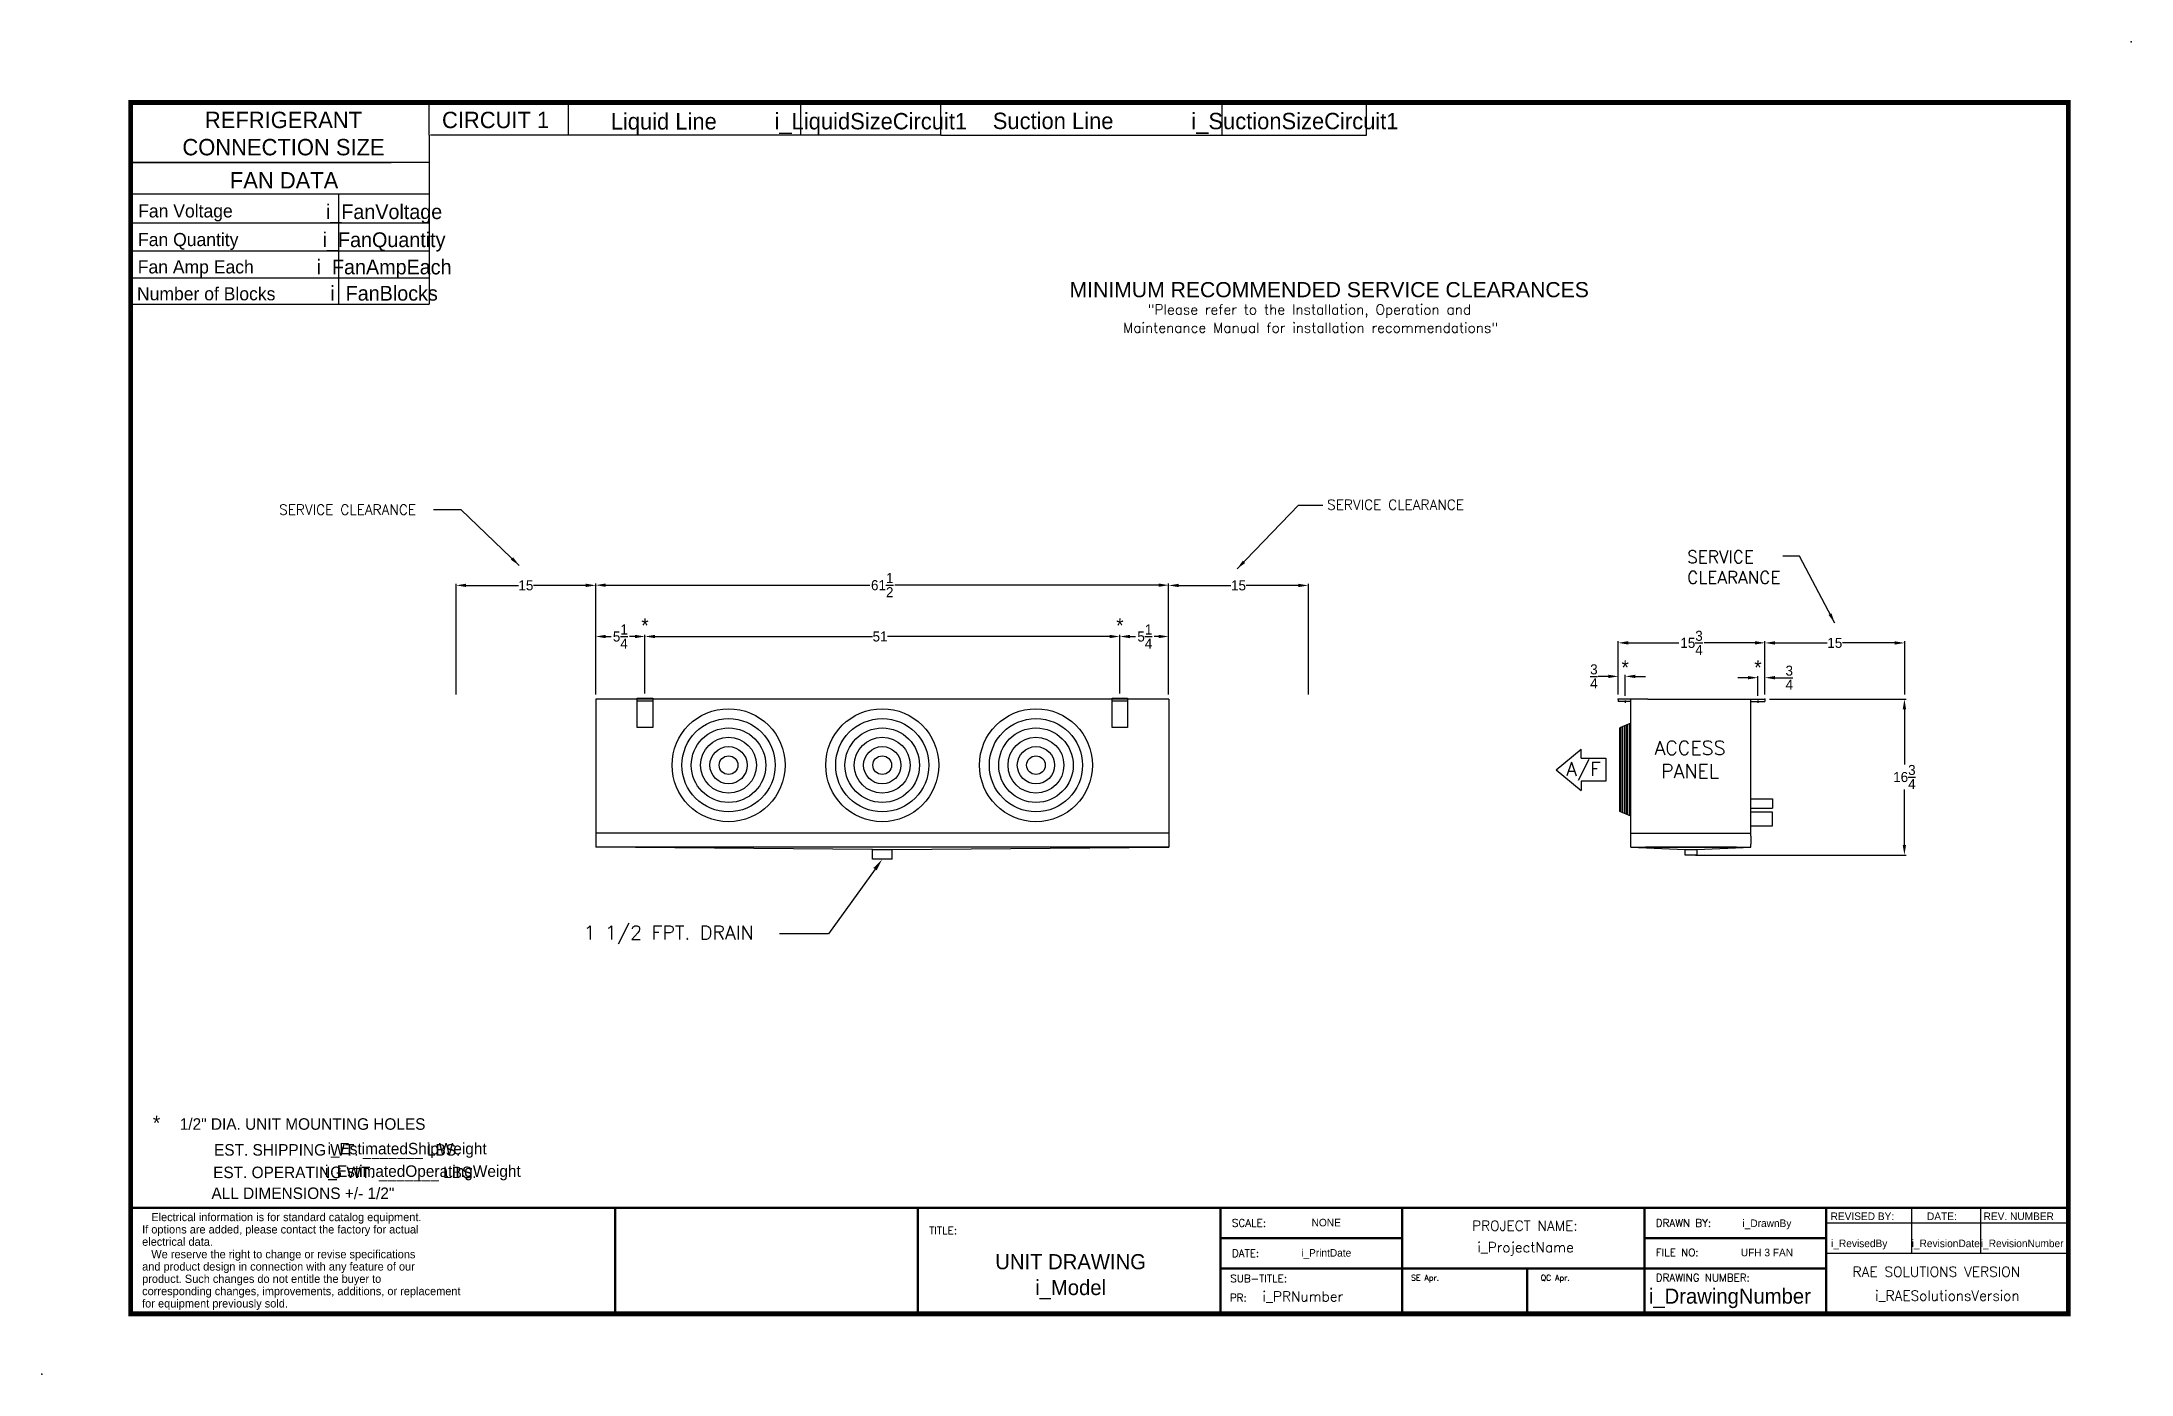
# Model space of a CAD drawing. Extents: x -10 to 215, y -6 to 137.
import ezdxf
from ezdxf.enums import TextEntityAlignment as Align

# ---------------------------------------------------------------- set-up
doc = ezdxf.new("R2010")
doc.units = 0
doc.header["$MEASUREMENT"] = 0
doc.layers.get('0').update_dxf_attribs({"color": 255, "linetype": 'CONTINUOUS'})
doc.layers.add('C1EFD', color=255, linetype='CONTINUOUS')
doc.layers.add('C1RC', color=255, linetype='CONTINUOUS')
doc.styles.add('dimentions', font='arial.ttf')
doc.styles.add('SIMPLEX', font='SIMPLEX')
doc.dimstyles.get("Standard").update_dxf_attribs({"dimtxt": 1.079, "dimasz": 1.079, "dimexe": 0.18, "dimexo": 0.5, "dimgap": 0.09, "dimtad": 0, "dimtih": 1, "dimtoh": 1, "dimdec": 3, "dimzin": 0, "dimdsep": 46, "dimlunit": 5, "dimtxsty": 'STANDARD', "dimcen": 0.09, "dimadec": 0, "dimazin": 0, "dimtfac": 1, "dimtdec": 3, "dimtofl": 0, "dimtmove": 0, "dimatfit": 3, "dimfxl": 1, "dimtolj": 1, "dimtzin": 0, "dimarcsym": 0})

# ---------------------------------------------------------------- blocks, each defined once
blk = doc.blocks.new('*D16')
at = {"color": 0, "lineweight": -2}
for p, q in [((55.21, 66.57), (55.21, 72.87)), ((56.29, 72.69), (79.64, 72.69)), ((105.1, 72.69), (81.26, 72.69)), ((106.18, 66.78), (106.18, 72.87))]:
    blk.add_line(p, q, dxfattribs=at)
at = {"color": 0}
for points in [[(56.29, 72.87), (56.29, 72.51), (55.21, 72.69)], [(105.1, 72.87), (105.1, 72.51), (106.18, 72.69)]]:
    blk.add_solid(points, dxfattribs=at)
at = {"color": 0, "insert": (80.45, 72.69), "char_height": 1.079, "attachment_point": 5}
blk.add_mtext('\\A1;51', dxfattribs=at)
blk = doc.blocks.new('*D17')
at = {"color": 0, "lineweight": -2}
for p, q in [((49.93, 66.46), (49.93, 78.38)), ((51.01, 78.2), (79.34, 78.2)), ((110.35, 78.2), (82.03, 78.2)), ((111.43, 66.46), (111.43, 78.38))]:
    blk.add_line(p, q, dxfattribs=at)
at = {"color": 0}
for points in [[(51.01, 78.38), (51.01, 78.02), (49.93, 78.2)], [(110.35, 78.38), (110.35, 78.02), (111.43, 78.2)]]:
    blk.add_solid(points, dxfattribs=at)
at = {"color": 0, "insert": (80.68, 78.2), "char_height": 1.079, "attachment_point": 5}
blk.add_mtext('\\A1;61{\\H1x;\\S1/2;}', dxfattribs=at)
blk = doc.blocks.new('*D18')
at = {"color": 0, "lineweight": -2}
for p, q in [((106.19, 66.57), (106.19, 72.87)), ((107.27, 72.69), (107.88, 72.69)), ((110.35, 72.69), (109.86, 72.69)), ((111.43, 66.46), (111.43, 72.87))]:
    blk.add_line(p, q, dxfattribs=at)
at = {"color": 0}
for points in [[(107.27, 72.87), (107.27, 72.51), (106.19, 72.69)], [(110.35, 72.87), (110.35, 72.51), (111.43, 72.69)]]:
    blk.add_solid(points, dxfattribs=at)
at = {"color": 0, "insert": (108.87, 72.69), "char_height": 1.079, "attachment_point": 5}
blk.add_mtext('\\A1;5{\\H1x;\\S1/4;}', dxfattribs=at)
blk = doc.blocks.new('*D15')
at = {"color": 0, "lineweight": -2}
for p, q in [((111.43, 66.46), (111.43, 78.35)), ((112.51, 78.17), (118.12, 78.17)), ((125.35, 78.17), (119.74, 78.17)), ((126.43, 66.46), (126.43, 78.35))]:
    blk.add_line(p, q, dxfattribs=at)
at = {"color": 0}
for points in [[(112.51, 78.35), (112.51, 77.99), (111.43, 78.17)], [(125.35, 78.35), (125.35, 77.99), (126.43, 78.17)]]:
    blk.add_solid(points, dxfattribs=at)
at = {"color": 0, "insert": (118.93, 78.17), "char_height": 1.079, "attachment_point": 5}
blk.add_mtext('\\A1;15', dxfattribs=at)
blk = doc.blocks.new('*D19')
at = {"color": 0, "lineweight": -2}
for p, q in [((34.93, 66.46), (34.93, 78.36)), ((36.01, 78.18), (41.62, 78.18)), ((48.85, 78.18), (43.24, 78.18)), ((49.93, 66.46), (49.93, 78.36))]:
    blk.add_line(p, q, dxfattribs=at)
at = {"color": 0}
for points in [[(36.01, 78.36), (36.01, 78), (34.93, 78.18)], [(48.85, 78.36), (48.85, 78), (49.93, 78.18)]]:
    blk.add_solid(points, dxfattribs=at)
at = {"color": 0, "insert": (42.43, 78.18), "char_height": 1.079, "attachment_point": 5}
blk.add_mtext('\\A1;15', dxfattribs=at)
blk = doc.blocks.new('*D22')
at = {"color": 0, "lineweight": -2}
for p, q in [((159.69, 66.47), (159.69, 72.19)), ((160.77, 72.01), (166.21, 72.01)), ((174.36, 72.01), (168.91, 72.01)), ((175.44, 66.47), (175.44, 72.19))]:
    blk.add_line(p, q, dxfattribs=at)
at = {"color": 0}
for points in [[(160.77, 72.19), (160.77, 71.83), (159.69, 72.01)], [(174.36, 72.19), (174.36, 71.83), (175.44, 72.01)]]:
    blk.add_solid(points, dxfattribs=at)
at = {"color": 0, "insert": (167.56, 72.01), "char_height": 1.079, "attachment_point": 5}
blk.add_mtext('\\A1;15{\\H1x;\\S3/4;}', dxfattribs=at)
blk = doc.blocks.new('*D20')
at = {"color": 0, "lineweight": -2}
for p, q in [((175.44, 66.47), (175.44, 72.18)), ((176.52, 72), (182.13, 72)), ((189.36, 72), (183.75, 72)), ((190.44, 66.47), (190.44, 72.18))]:
    blk.add_line(p, q, dxfattribs=at)
at = {"color": 0}
for points in [[(176.52, 72.18), (176.52, 71.82), (175.44, 72)], [(189.36, 72.18), (189.36, 71.82), (190.44, 72)]]:
    blk.add_solid(points, dxfattribs=at)
at = {"color": 0, "insert": (182.94, 72), "char_height": 1.079, "attachment_point": 5}
blk.add_mtext('\\A1;15', dxfattribs=at)
blk = doc.blocks.new('*D21')
at = {"color": 0, "lineweight": -2}
for p, q in [((175.94, 65.97), (190.59, 65.97)), ((190.41, 64.89), (190.41, 58.95)), ((190.41, 50.32), (190.41, 56.26)), ((168, 49.24), (190.59, 49.24))]:
    blk.add_line(p, q, dxfattribs=at)
at = {"color": 0}
for points in [[(190.23, 64.89), (190.59, 64.89), (190.41, 65.97)], [(190.23, 50.32), (190.59, 50.32), (190.41, 49.24)]]:
    blk.add_solid(points, dxfattribs=at)
at = {"color": 0, "insert": (190.41, 57.61), "char_height": 1.079, "attachment_point": 5}
blk.add_mtext('\\A1;16{\\H1x;\\S3/4;}', dxfattribs=at)
blk = doc.blocks.new('*D25')
at = {"color": 0, "lineweight": -2}
for p, q in [((158.61, 68.41), (157.53, 68.41)), ((159.69, 66.47), (159.69, 68.59)), ((160.44, 66.34), (160.44, 68.59)), ((161.52, 68.41), (162.6, 68.41))]:
    blk.add_line(p, q, dxfattribs=at)
at = {"color": 0}
for points in [[(158.61, 68.59), (158.61, 68.23), (159.69, 68.41)], [(161.52, 68.59), (161.52, 68.23), (160.44, 68.41)]]:
    blk.add_solid(points, dxfattribs=at)
at = {"color": 0, "insert": (157.08, 68.41), "char_height": 1.079, "attachment_point": 5}
blk.add_mtext('\\A1;{\\H1x;\\S3/4;}', dxfattribs=at)
blk = doc.blocks.new('*D26')
at = {"color": 0, "lineweight": -2}
for p, q in [((173.61, 68.27), (172.53, 68.27)), ((174.69, 66.34), (174.69, 68.45)), ((175.44, 66.47), (175.44, 68.45)), ((176.52, 68.27), (177.6, 68.27))]:
    blk.add_line(p, q, dxfattribs=at)
at = {"color": 0}
for points in [[(173.61, 68.45), (173.61, 68.09), (174.69, 68.27)], [(176.52, 68.45), (176.52, 68.09), (175.44, 68.27)]]:
    blk.add_solid(points, dxfattribs=at)
at = {"color": 0, "insert": (178.05, 68.27), "char_height": 1.079, "attachment_point": 5}
blk.add_mtext('\\A1;{\\H1x;\\S3/4;}', dxfattribs=at)
blk = doc.blocks.new('*D33')
at = {"color": 0, "lineweight": -2}
for p, q in [((49.93, 66.46), (49.93, 72.87)), ((51.01, 72.69), (51.58, 72.69)), ((54.13, 72.69), (53.56, 72.69)), ((55.21, 66.57), (55.21, 72.87))]:
    blk.add_line(p, q, dxfattribs=at)
at = {"color": 0}
for points in [[(51.01, 72.87), (51.01, 72.51), (49.93, 72.69)], [(54.13, 72.87), (54.13, 72.51), (55.21, 72.69)]]:
    blk.add_solid(points, dxfattribs=at)
at = {"color": 0, "insert": (52.57, 72.69), "char_height": 1.079, "attachment_point": 5}
blk.add_mtext('\\A1;5{\\H1x;\\S1/4;}', dxfattribs=at)

msp = doc.modelspace()

# ---------------------------------------------------------------- linework, layer by layer
at = {"color": 0}
for p, q in [((111.4338, 65.9625), (49.9338, 65.9625)), ((49.9338, 65.9625), (49.9338, 50.0875)), ((54.3842, 65.7867), (56.0433, 65.7867)), ((105.3645, 65.7867), (107.0236, 65.7867)), ((111.4338, 65.9625), (111.4338, 50.0875)), ((159.6886, 65.9702), (159.6886, 65.7043)), ((162.8789, 65.9702), (159.6886, 65.9702)), ((161.0596, 65.7043), (159.6886, 65.7043)), ((160.4382, 65.8373), (160.4382, 65.5714)), ((161.0596, 50.0952), (161.0596, 65.9702)), ((162.8789, 65.9702), (175.4386, 65.9702)), ((172.2483, 65.9702), (175.4386, 65.9702)), ((173.9346, 51.278), (173.9346, 65.9702)), ((173.9346, 65.7043), (175.4386, 65.7043)), ((174.6866, 65.8373), (174.6866, 65.5714)), ((175.4386, 65.9702), (175.4386, 65.7043)), ((161.0596, 63.4024), (159.8495, 62.8838)), ((159.8495, 53.9101), (159.8495, 62.8838)), ((160.0225, 53.8359), (160.0225, 62.9579)), ((160.1955, 53.7618), (160.1955, 63.0321)), ((160.3685, 63.1062), (160.3685, 53.6876)), ((160.5415, 63.1804), (160.5415, 53.6135)), ((160.7145, 53.5393), (160.7145, 63.2545)), ((160.8876, 63.3287), (160.8876, 53.4652)), ((153.0438, 58.3969), (155.7038, 60.6135)), ((155.7038, 59.616), (155.7038, 60.6135)), ((153.0438, 58.3969), (155.7038, 56.1804)), ((155.7038, 59.616), (158.3637, 59.616)), ((158.3637, 59.616), (158.3637, 57.1778)), ((155.7038, 57.1778), (155.7038, 56.1804)), ((158.3637, 57.1778), (155.7038, 57.1778)), ((161.0596, 53.3914), (159.8495, 53.9101)), ((173.9346, 55.2652), (176.2483, 55.2652)), ((173.9346, 54.2652), (176.2483, 54.2652)), ((176.2483, 53.854), (173.9346, 53.854)), ((176.2483, 55.2652), (176.2483, 54.2652)), ((176.2483, 52.354), (176.2483, 53.854)), ((161.0596, 53.0398), (161.0596, 53.0398)), ((173.9346, 52.354), (176.2483, 52.354)), ((111.4338, 51.5875), (49.9338, 51.5875)), ((111.4338, 50.0875), (49.9338, 50.0875)), ((79.6204, 49.8375), (49.9338, 50.0875)), ((79.6204, 48.7995), (79.6204, 49.8375)), ((79.6204, 49.8375), (81.7473, 49.8375)), ((81.7473, 49.8375), (111.4338, 50.0875)), ((81.7473, 48.7995), (81.7473, 49.8375)), ((161.0596, 51.5875), (173.9346, 51.5875)), ((161.0596, 50.0952), (173.9346, 50.0952)), ((161.0596, 50.0952), (166.8748, 49.8312)), ((172.3547, 50.0952), (162.6396, 50.0952)), ((168.1194, 49.8312), (173.9346, 50.0952)), ((173.9346, 51.278), (173.9346, 50.403)), ((173.9346, 50.0952), (173.9346, 50.403)), ((81.7473, 48.7995), (79.6204, 48.7995)), ((74.9269, 40.7706), (69.6369, 40.7706)), ((52, 0), (52, 11.375)), ((84.5, 0), (84.5, 11.375)), ((117, 11.375), (182, 11.375)), ((117, 0), (117, 11.375)), ((136.5, 11.375), (136.5, 0)), ((162.5, 11.375), (162.5, 4.875)), ((182, 11.375), (182, 0)), ((182, 11.375), (208, 11.375)), ((182, 11.375), (182, 9.75)), ((191.1739, 11.375), (191.1739, 6.5)), ((198.562, 11.375), (198.562, 6.5)), ((182, 9.75), (208, 9.75)), ((136.5, 8.125), (117, 8.125)), ((162.5, 8.125), (182, 8.125)), ((162.5, 4.875), (162.5, 8.125)), ((182, 4.875), (117, 4.875)), ((149.9063, 4.875), (149.9063, 0)), ((162.5, 4.875), (162.5, 0)), ((182, 6.5), (208, 6.5))]:
    msp.add_line(p, q, dxfattribs=at)
for points, const_width in [([(0, 0), (208, 0), (208, 130), (0, 130), (0, 0)], 0.52), ([(52.3074, 11.375), (0, 11.375)], 0.26), ([(208, 11.375), (52, 11.375), (52, 0)], 0.26), ([(84.5, 11.375), (84.5, 0)], 0.26), ([(117, 11.375), (117, 0)], 0.26), ([(136.5, 11.375), (136.5, 0)], 0.26), ([(162.5, 11.375), (162.5, 0)], 0.26), ([(182, 0), (182, 11.375), (208, 11.375)], 0.26), ([(136.5, 8.125), (117, 8.125)], 0.26), ([(182, 8.125), (162.5, 8.125), (162.5, 0)], 0.26), ([(182, 4.875), (117, 4.875)], 0.26), ([(149.9063, 4.875), (149.9063, 0)], 0.26)]:
    msp.add_lwpolyline(points, dxfattribs=dict(at, const_width=const_width))
for points in [[(54.3842, 66.0688), (56.0433, 66.0688), (56.0433, 62.9109), (54.3842, 62.9109)], [(105.3645, 66.0688), (107.0236, 66.0688), (107.0236, 62.9109), (105.3645, 62.9109)], [(166.8748, 49.8312), (168.1194, 49.8312), (168.1194, 49.2404), (166.8748, 49.2404)]]:
    msp.add_lwpolyline(points, close=True, dxfattribs=at)
msp.add_lwpolyline([(79.91, 47.7203), (74.9269, 40.7706)], dxfattribs=at)
for centre, radius in [((64.1838, 58.8784), 6.0625), ((64.1838, 58.8784), 5), ((64.1838, 58.8784), 4), ((80.6838, 58.8784), 6.0625), ((80.6838, 58.8784), 5), ((80.6838, 58.8784), 4), ((97.1838, 58.8784), 6.0625), ((97.1838, 58.8784), 5), ((97.1838, 58.8784), 4), ((64.1838, 58.8784), 3), ((64.1838, 58.8784), 2), ((80.6838, 58.8784), 3), ((80.6838, 58.8784), 2), ((97.1838, 58.8784), 3), ((97.1838, 58.8784), 2), ((64.1838, 58.8784), 1), ((80.6838, 58.8784), 1), ((97.1838, 58.8784), 1)]:
    msp.add_circle(centre, radius, dxfattribs=at)
for p in [(214.7579, 136.5175), (159.6886, 65.9702), (175.4386, 65.9702), (175.4386, 65.9702), (175.4386, 65.9702), (162.6396, 50.0952), (162.6396, 50.0952), (172.3547, 50.0952), (172.3547, 50.0952), (172.3547, 50.0952), (172.3547, 50.0952), (182, 0), (-9.5384, -6.4825)]:
    msp.add_point(p, dxfattribs=at)
msp.add_solid([(79.7301, 47.8492), (80.6838, 48.7995), (80.0899, 47.5913)], dxfattribs=at)
at = {"layer": 'C1EFD', "color": 0}
for p, q in [((32.0612, 123.5532), (0, 123.5532)), ((0, 123.5532), (0, 108.3488)), ((32.0612, 123.5532), (32.0612, 108.3488)), ((32.0612, 120.1766), (0.2234, 120.1766)), ((22.3088, 120.1766), (22.3088, 108.3488)), ((0.2144, 117.1028), (32.0612, 117.1028)), ((0.1429, 114.0948), (32.0612, 114.0948)), ((-0.0049, 111.1681), (32.0612, 111.1681)), ((0, 108.3488), (32.0612, 108.3488))]:
    msp.add_line(p, q, dxfattribs=at)
at = {"layer": 'C1RC', "color": 0}
for p, q in [((0, 123.5532), (0, 130)), ((0, 130), (32.0612, 129.9939)), ((32.0612, 126.4853), (32.0612, 130.0112)), ((46.9877, 126.48), (46.9877, 130.0059)), ((71.9524, 126.48), (71.9524, 130.0059)), ((86.973, 126.48), (86.973, 130.0059)), ((117.1856, 126.48), (117.1856, 130.0059)), ((132.6773, 126.48), (132.6773, 129.8938)), ((32.0612, 126.4853), (32.0612, 123.5532)), ((86.973, 126.48), (32.1742, 126.48)), ((86.973, 126.48), (132.6773, 126.48)), ((0, 123.5532), (27.963, 123.5479))]:
    msp.add_line(p, q, dxfattribs=at)

# ---------------------------------------------------------------- texts
at = {"color": 0, "lineweight": 30}
for s, height, style, p in [('MINIMUM RECOMMENDED SERVICE CLEARANCES', 1.625, 'dimentions', (100.7956, 109.1057)), ('MINIMUM RECOMMENDED SERVICE CLEARANCES', 1.625, 'dimentions', (100.7957, 109.1057)), ('SE Apr.', 0.60937, 'SIMPLEX', (137.4546, 3.5616)), ('QC Apr.', 0.60937, 'SIMPLEX', (151.3723, 3.5616))]:
    msp.add_text(s, height=height, dxfattribs=dict(at, style=style)).set_placement(p)
at = {"color": 0, "style": 'SIMPLEX'}
for s, p in [('"Please refer to the Installation, Operation and', (126.5371, 107.2471)), ('"Please refer to the Installation, Operation and', (126.5371, 107.2471)), ('Maintenance Manual for installation recommendations"', (126.6658, 105.2913)), ('Maintenance Manual for installation recommendations"', (126.6658, 105.2913)), ('PROJECT NAME:', (149.6632, 8.9105)), ('i_ProjectName', (149.7453, 6.601)), ('i_RAESolutionsVersion', (195.0268, 1.4061))]:
    msp.add_text(s, height=1.079, dxfattribs=at).set_placement(p, align=Align.CENTER)
at = {"color": 0}
for s, height, p in [('*', 1.5199, (55.2144, 73.1137)), ('*', 1.5199, (106.1946, 73.1137)), ('*', 1.5199, (160.4383, 68.6106)), ('*', 1.5199, (174.6867, 68.6106)), ('*', 1.5199, (2.7823, 19.7298)), ('EST. SHIPPING WT. _______ LBS.', 1.235, (22.1702, 16.9759)), ('i_EstimatedShipWeight', 1.236417, (29.6766, 17.1108)), ('EST. OPERATING WT. _______ LBS.', 1.235, (22.9903, 14.5602)), ('i_EstimatedOperatingWeight', 1.235, (31.3665, 14.6951)), ('ALL DIMENSIONS +/- 1/2"', 1.235, (18.4933, 12.3189)), ('NONE', 0.8125, (128.3449, 9.3867)), ('i_DrawnBy', 0.8125, (175.6526, 9.317)), ('i_PrintDate', 0.8125, (128.3449, 6.1367)), ('UFH 3 FAN', 0.8125, (175.6526, 6.1734)), ('i_RevisedBy', 0.8125, (185.5605, 7.1518)), ('i_RevisionDate', 0.8125, (194.8492, 7.1518)), ('i_RevisionNumber', 0.8125, (203.0543, 7.1518)), ('UNIT DRAWING', 1.625, (100.9036, 4.7796)), ('i_Model', 1.625, (100.9036, 2.0101)), ('i_DrawingNumber', 1.625, (171.6734, 1.0873))]:
    msp.add_text(s, height=height, dxfattribs=at).set_placement(p, align=Align.CENTER)
at = {"color": 0, "style": 'SIMPLEX'}
for s, height, p in [('A/F', 1.494, (154.1023, 57.7257)), ('1 1/2 FPT. DRAIN', 1.494, (48.6234, 40.162)), ('TITLE:', 0.8125, (85.7188, 8.5313)), ('SCALE:', 0.8125, (118.2188, 9.3438)), ('DRAWN BY:', 0.8125, (163.7188, 9.3438)), ('DATE:', 0.8125, (118.2188, 6.0938)), ('FILE NO:', 0.8125, (163.7188, 6.1723)), ('RAE SOLUTIONS VERSION', 1.079, (184.8485, 3.9699)), ('SUB-TITLE:', 0.8125, (118.0427, 3.3799)), ('i_PRNumber', 1.079, (121.5117, 1.3252)), ('DRAWING NUMBER:', 0.8125, (163.7188, 3.4786))]:
    msp.add_text(s, height=height, dxfattribs=at).set_placement(p)
at = {"color": 0}
for s, height, p in [('1/2" DIA. UNIT MOUNTING HOLES', 1.235, (5.2745, 19.7512)), ('REVISED BY:', 0.8125, (182.4877, 10.0652)), ('DATE:', 0.8125, (192.8343, 10.0652)), ('REV. NUMBER', 0.8125, (198.9103, 10.0652))]:
    msp.add_text(s, height=height, dxfattribs=at).set_placement(p)
at = {"color": 0, "lineweight": 25}
for s, p in [('If options are added, please contact the factory for actual', (1.2351, 8.6206)), ('   Electrical information is for standard catalog equipment.', (1.2351, 9.942)), ('electrical data.', (1.2351, 7.2993)), ('   We reserve the right to change or revise specifications', (1.2351, 5.9613)), ('and product design in connection with any feature of our', (1.2351, 4.6399)), ('corresponding changes, improvements, additions, or replacement ', (1.2351, 1.9973)), ('product. Such changes do not entitle the buyer to', (1.2351, 3.3186)), ('for equipment previously sold.', (1.2351, 0.6759))]:
    msp.add_text(s, height=0.880898, dxfattribs=at).set_placement(p)
at = {"color": 0, "style": 'SIMPLEX'}
msp.add_text('PR:', height=0.8125, dxfattribs=at).set_placement((119.8105, 1.3252), align=Align.RIGHT)
at = {"color": 0, "attachment_point": 1, "style": 'SIMPLEX'}
for s, insert, char_height, width in [('SERVICE CLEARANCE', (15.9378, 86.8453), 1.079, 22.285339), ('SERVICE CLEARANCE', (128.434, 87.3752), 1.079, 19.329987), ('SERVICE\\PCLEARANCE', (167.0895, 81.9055), 1.328, 5.820281)]:
    msp.add_mtext(s, dxfattribs=dict(at, insert=insert, char_height=char_height, width=width))
at = {"color": 0, "insert": (167.3977, 59.4834), "char_height": 1.494, "attachment_point": 5, "style": 'SIMPLEX'}
msp.add_mtext('ACCESS\\PPANEL', dxfattribs=at)
at = {"layer": 'C1EFD', "color": 0}
for s, height, p in [('FAN DATA', 1.75998, (16.474, 120.7744)), ('i_FanVoltage', 1.583984, (27.2065, 117.4912)), ('i_FanQuantity', 1.583984, (27.2065, 114.4832)), ('i_FanAmpEach', 1.583984, (27.2065, 111.5565)), ('i_FanBlocks', 1.583984, (27.2065, 108.7372))]:
    msp.add_text(s, height=height, dxfattribs=at).set_placement(p, align=Align.CENTER)
for s, p in [('Fan Voltage', (0.8074, 117.6644)), ('Fan Quantity', (0.7931, 114.5899)), ('Fan Amp Each', (0.7636, 111.6579)), ('Number of Blocks', (0.68, 108.7719))]:
    msp.add_text(s, height=1.407986, dxfattribs=at).set_placement(p)
at = {"layer": 'C1RC', "color": 0}
for s, height, p in [('REFRIGERANT', 1.759982, (16.4088, 127.2542)), ('CIRCUIT 1', 1.75998, (39.1775, 127.2501)), ('i_LiquidSizeCircuit1', 1.759982, (79.4614, 127.1182)), ('i_SuctionSizeCircuit1', 1.759982, (124.9849, 127.1311)), ('CONNECTION SIZE', 1.759982, (16.4088, 124.3322))]:
    msp.add_text(s, height=height, dxfattribs=at).set_placement(p, align=Align.CENTER)
msp.add_text('Liquid Line', height=1.759982, dxfattribs=at).set_placement((51.5357, 126.5712), align=Align.BOTTOM_LEFT)
msp.add_text('Suction Line', height=1.759982, dxfattribs=at).set_placement((92.5497, 127.1508))

# ---------------------------------------------------------------- dimensions: what is measured, and where the dimension line sits
at = {"color": 0}
for base, p1, p2, picture, middle in [((49.9338, 78.1814), (34.9338, 65.9625), (49.9338, 65.9625), '*D19', (42.4338, 78.1814)), ((49.9338, 78.1985), (111.4338, 65.9625), (49.9338, 65.9625), '*D17', (80.6838, 78.1985)), ((126.4338, 78.1737), (111.4338, 65.9625), (126.4338, 65.9625), '*D15', (118.9338, 78.1737)), ((49.9338, 72.6869), (55.2138, 66.0688), (49.9338, 65.9625), '*D33', (52.5738, 72.6869)), ((175.4386, 72.0073), (159.6886, 65.9702), (175.4386, 65.9702), '*D22', (167.5636, 72.0073)), ((190.4386, 71.9978), (175.4386, 65.9702), (190.4386, 65.9702), '*D20', (182.9386, 71.9978)), ((159.6886, 68.4081), (160.4382, 65.8373), (159.6886, 65.9702), '*D25', (157.0809, 68.4081)), ((175.4386, 68.2688), (174.6866, 65.8373), (175.4386, 65.9702), '*D26', (178.0463, 68.2688))]:
    dim = msp.add_linear_dim(base=base, p1=p1, p2=p2, dimstyle='Standard', dxfattribs=at)
    dim.commit()
    dim.dimension.update_dxf_attribs({"geometry": picture, "text_midpoint": middle})
for base, p1, p2, picture, middle in [((106.1804, 72.6869), (55.2138, 66.0688), (106.1804, 66.2815), '*D16', (80.4511, 72.6869)), ((106.194, 72.6869), (111.4338, 65.9625), (106.194, 66.0688), '*D18', (108.8684, 72.6869))]:
    dim = msp.add_linear_dim(base=base, p1=p1, p2=p2, dimstyle='Standard', dxfattribs=at)
    dim.commit()
    dim.dimension.update_dxf_attribs({"geometry": picture, "text_midpoint": middle, "dimtype": 160})
dim = msp.add_linear_dim(base=(190.4133, 65.9702), p1=(167.4971, 49.2404), p2=(175.4386, 65.9702), angle=90, dimstyle='Standard', dxfattribs=at)
dim.commit()
dim.dimension.update_dxf_attribs({"geometry": '*D21', "text_midpoint": (190.4133, 57.6053)})

# ---------------------------------------------------------------- leaders
for points in [[(41.7153, 80.3142), (35.4903, 86.2838), (32.5024, 86.2838)], [(118.7707, 79.9374), (125.3692, 86.7776), (127.9837, 86.7776)], [(182.9368, 74.1341), (179.1335, 81.3298), (177.3471, 81.3298)]]:
    msp.add_leader(points, dimstyle='Standard', override={"dimgap": 0.09, "dimtad": 0}, dxfattribs=at)

doc.saveas('drawing.dxf')
